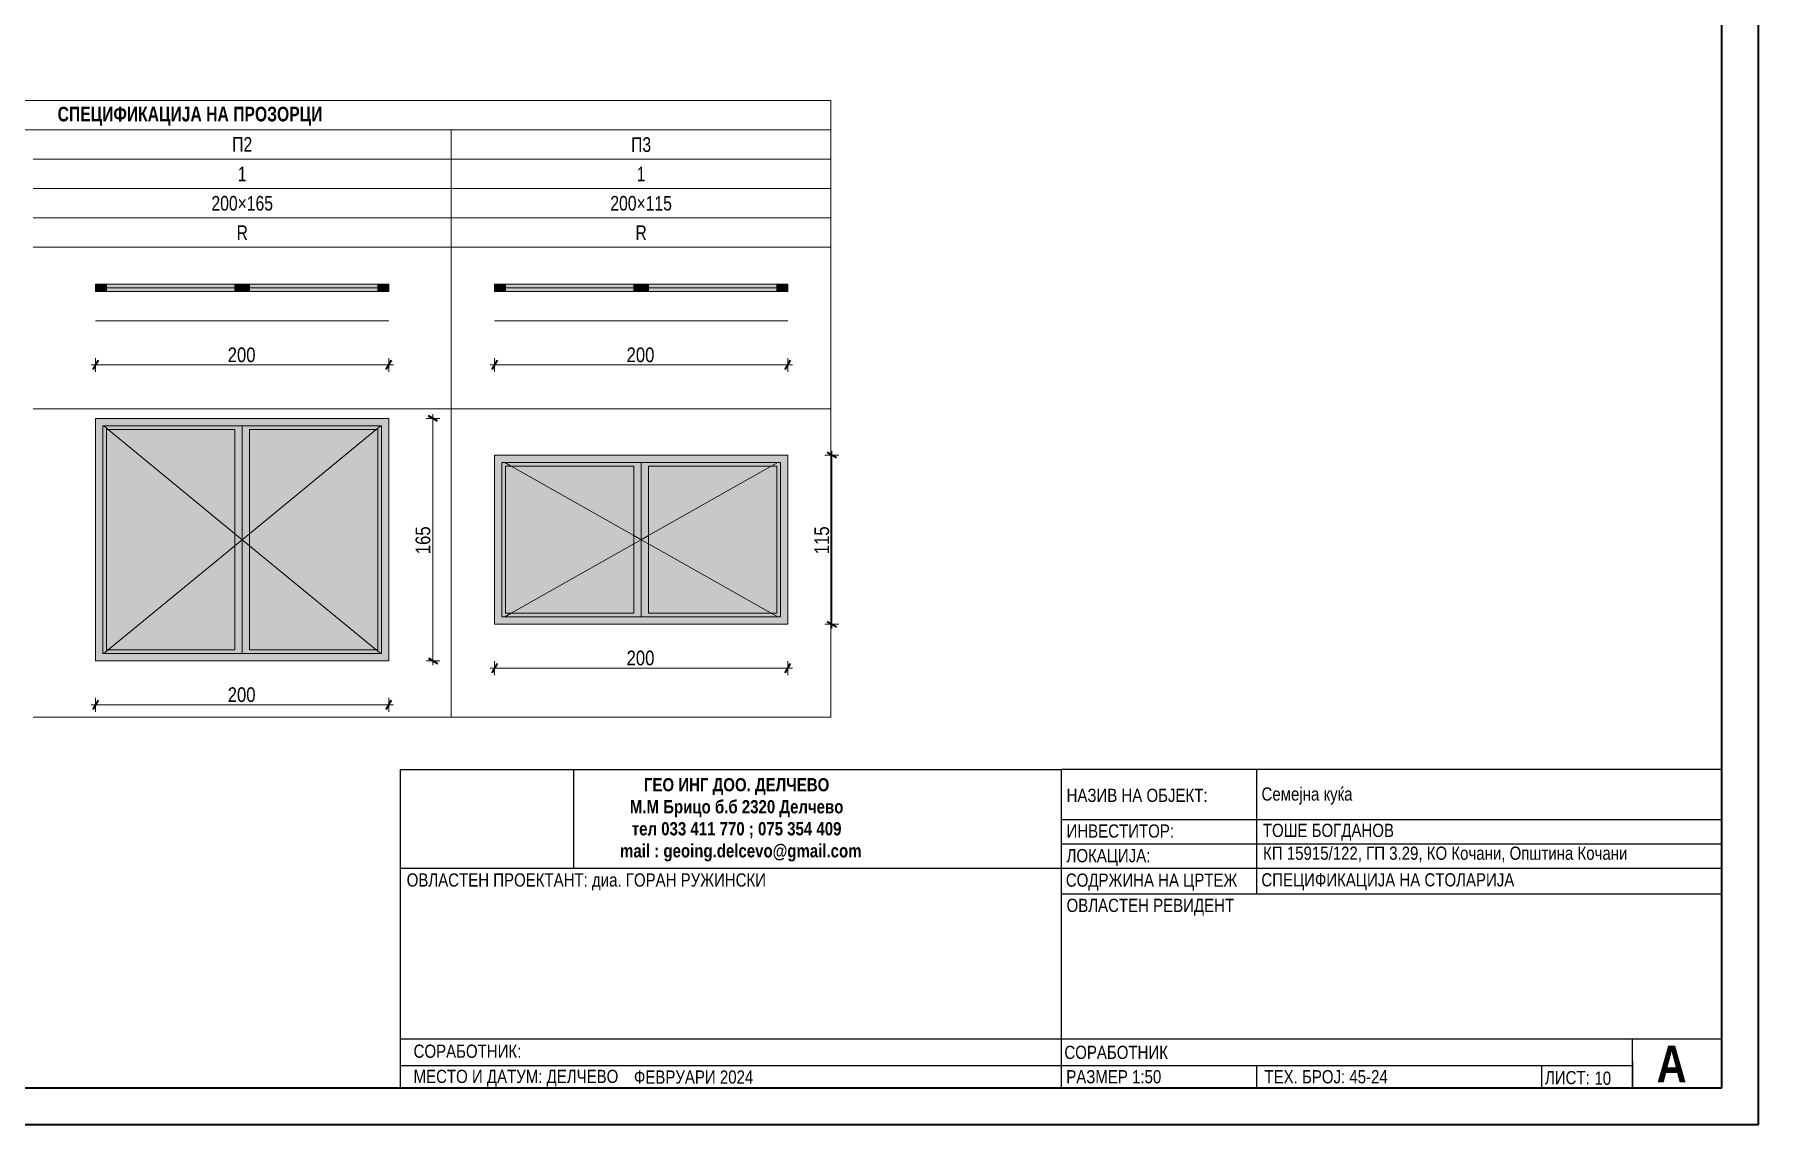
# Model space of a CAD drawing. Extents: x 1230 to 300706, y -1407 to 36108.
# Drawn here: x 265999 to 277751, y 2225 to 9650 of the extents above; entities that cross this region are included whole.
import ezdxf

# ---------------------------------------------------------------- set-up
doc = ezdxf.new("R2010")
doc.units = 0
doc.header["$LTSCALE"] = 5
doc.header["$MEASUREMENT"] = 0
for name, color, linetype, lineweight in [('1', 255, 'Continuous', 13), ('101', 253, 'Continuous', 15), ('41', 7, 'Continuous', 35), ('46', 9, 'Continuous', 35), ('6', 7, 'Continuous', 35), ('7', 7, 'Continuous', 25), ('85', 254, 'Continuous', 20), ('dimenzija', 7, 'Continuous', 13)]:
    doc.layers.add(name, color=color, linetype=linetype, lineweight=lineweight)
for name, color, linetype, lineweight, true_color in [('19', 7, 'Continuous', 0, 0xe4e4e4), ('3', 7, 'Continuous', 18, 0x7c7c7c), ('45', 7, 'Continuous', 35, 0x404040), ('61', 7, 'Continuous', 20, 0x6a6a6a)]:
    doc.layers.add(name, color=color, linetype=linetype, lineweight=lineweight, true_color=true_color)
doc.layers.add('4 _ - Фрагмент - Разрез.2D Elements', color=7, linetype='Continuous')
doc.layers.add('RGB colored ARCHICAD elements', color=7, linetype='Continuous')
doc.styles.add('GENERATED_STYLE_4', font='arial.ttf')
doc.styles.add('GENERATED_STYLE_5', font='arialbd.ttf')
doc.styles.add('GENERATED_STYLE_6', font='Cambria Math.ttf')
doc.styles.add('GENERATED_STYLE_7', font='GOTHICBI.TTF')

# ---------------------------------------------------------------- blocks, each defined once
blk = doc.blocks.new('ANTETKA')
at = {"layer": '7', "linetype": 'Continuous', "lineweight": 25}
for p, q in [((277494, 4643), (272999, 4643)), ((272999, 2475), (272999, 4643)), ((272999, 3797), (277494, 3797)), ((274328, 2627), (274328, 2475)), ((276271, 2627), (276271, 2475))]:
    blk.add_line(p, q, dxfattribs=at)
at = {"layer": '7', "linetype": 'Continuous', "lineweight": 25, "flags": 128}
for points in [[(268494, 4643), (272999, 4643)], [(268494, 2475), (268494, 4643), (272999, 4643)], [(269673, 4643), (269673, 3975)], [(274328, 4643), (274328, 3797)], [(272999, 4302), (277494, 4302)], [(272999, 4137), (277494, 4137)], [(268494, 3972), (272999, 3972)], [(272999, 3972), (277494, 3972)], [(268494, 2808), (277494, 2808)], [(276891, 2658), (276891, 2475), (276891, 2808)], [(268494, 2627), (276891, 2627)], [(268494, 2475), (277494, 2475)]]:
    blk.add_lwpolyline(points, dxfattribs=at)
at = {"layer": '4 _ - Фрагмент - Разрез.2D Elements', "linetype": 'Continuous', "lineweight": 35, "char_height": 90}
for s, insert, attachment_point, style in [('\\A1;\\pxqc;{\\fCentury Gothic|b1|i0|c204|p34;\\W0.85;ГЕО ИНГ ДОО. ДЕЛЧЕВО\\PМ.М Брицо б.б 2320 Делчево \\Pтел 033 411 770 ; 075 354 409 \\P  mail : geoing.delcevo@gmail.com}', (270785, 4301), 5, 'GENERATED_STYLE_5'), ('\\A1;\\pxql;{\\fCentury Gothic|b0|i0|c204|p34;\\W0.85;КП 15915\\fCentury Gothic|b0|i0|c0|p34;/122\\fCentury Gothic|b0|i0|c204|p34;, ГП 3.29, КО Кочани, Општина Кочани}', (274374, 4065), 4, 'GENERATED_STYLE_4'), ('\\A1;{\\W0.850000x;\\pql;\\fCentury Gothic|b0|i0|c204|p34;ОВЛАСТЕН РЕВИДЕНТ\\P\\pqc;\\fCentury Gothic|b0|i0|c204|p34;}', (273034, 3705), 4, 'GENERATED_STYLE_4')]:
    blk.add_mtext(s, dxfattribs=dict(at, insert=insert, attachment_point=attachment_point, style=style))
at = {"layer": '41', "linetype": 'Continuous', "lineweight": 35, "char_height": 90, "attachment_point": 4, "style": 'GENERATED_STYLE_4'}
for s, insert in [('\\A1;{\\W0.850000x;\\pql;\\fCentury Gothic|b0|i0|c204|p34;НАЗИВ НА ОБЈЕКТ:}', (273034, 4467)), ('\\A1;{\\W0.850000x;\\pql;\\fCentury Gothic|b0|i0|c204|p34;Семејна куќа}', (274363, 4463)), ('\\A1;{\\W0.850000x;\\pql;\\fCentury Gothic|b0|i0|c204|p34;ИНВЕСТИТОР:}', (273034, 4224)), ('\\A1;{\\W0.850000x;\\pql;\\fCentury Gothic|b0|i0|c204|p34;ТОШЕ БОГДАНОВ}', (274372, 4216)), ('\\A1;{\\W0.850000x;\\pql;\\fCentury Gothic|b0|i0|c204|p34;ЛОКАЦИЈА:}', (273034, 4044)), ('\\A1;{\\W0.850000x;\\pql;\\fCentury Gothic|b0|i0|c204|p34;ОВЛАСТЕН ПРОЕКТАНТ: диа. \\fCentury Gothic|b0|i0|c204|p34;ГОРАН РУЖИНСКИ}', (268536, 3878)), ('\\A1;{\\W0.850000x;\\pql;\\fCentury Gothic|b0|i0|c204|p34;СОДРЖИНА НА ЦРТЕЖ}', (273029, 3877)), ('\\A1;{\\W0.850000x;\\pql;\\fCentury Gothic|b0|i0|c204|p34;СОРАБОТНИК:}', (268583, 2724)), ('\\A1;{\\W0.850000x;\\pql;\\fCentury Gothic|b0|i0|c204|p34;СОРАБОТНИК}', (273019, 2716)), ('\\A1;{\\W0.850000x;\\pql;\\fCentury Gothic|b0|i0|c204|p34;МЕСТО И ДАТУМ: ДЕЛЧЕВО}', (268583, 2540)), ('\\A1;{\\W0.850000x;\\pql;\\fCentury Gothic|b0|i0|c204|p34;ФЕВРУАРИ 2024\\P\\pql;\\fCentury Gothic|b0|i0|c204|p34;}', (270085, 2548)), ('\\A1;{\\W0.850000x;\\pql;\\fCentury Gothic|b0|i0|c204|p34;РАЗМЕР 1:50}', (273032, 2550)), ('\\A1;{\\W0.850000x;\\pql;\\fCentury Gothic|b0|i0|c204|p34;ТЕХ. БРОЈ: \\fCentury Gothic|b0|i0|c204|p34;45-24}', (274383, 2550)), ('\\A1;{\\W0.850000x;\\pql;\\fCentury Gothic|b0|i0|c204|p34;ЛИСТ: }', (276295, 2544))]:
    blk.add_mtext(s, dxfattribs=dict(at, insert=insert))
at = {"layer": '46', "color": 254, "linetype": 'Continuous', "lineweight": 35, "insert": (277056, 2637), "char_height": 250, "attachment_point": 4, "style": 'GENERATED_STYLE_5'}
blk.add_mtext('\\A1;{\\W0.850000x;\\pql;\\fCentury Gothic|b1|i0|c204|p34;А}', dxfattribs=at)

msp = doc.modelspace()

# ---------------------------------------------------------------- hatches: boundary and pattern name
at = {"layer": '19', "linetype": 'Continuous', "lineweight": 0, "true_color": 0xe4e4e4}
for points in [[(266415, 7900), (266490, 7900), (266490, 7950), (266415, 7950)], [(267365, 7950), (266490, 7950), (266490, 7900), (267365, 7900)], [(267415, 7950), (267365, 7950), (267365, 7900), (267415, 7900)], [(267415, 7900), (267465, 7900), (267465, 7950), (267415, 7950)], [(268340, 7950), (267465, 7950), (267465, 7900), (268340, 7900)], [(268415, 7950), (268340, 7950), (268340, 7900), (268415, 7900)], [(269134, 7900), (269209, 7900), (269209, 7950), (269134, 7950)], [(270084, 7950), (269209, 7950), (269209, 7900), (270084, 7900)], [(270134, 7950), (270084, 7950), (270084, 7900), (270134, 7900)], [(270134, 7900), (270184, 7900), (270184, 7950), (270134, 7950)], [(271059, 7950), (270184, 7950), (270184, 7900), (271059, 7900)], [(271134, 7950), (271059, 7950), (271059, 7900), (271134, 7900)]]:
    msp.add_hatch(color=254, dxfattribs=at).paths.add_polyline_path(points)
at = {"layer": 'RGB colored ARCHICAD elements', "linetype": 'Continuous', "lineweight": 0, "true_color": 0x4e4e49}
for points in [[(266415, 6984), (266465, 6984), (268365, 6984), (268415, 6984), (268415, 7034), (266415, 7034)], [(266415, 5434), (266465, 5434), (266465, 6984), (266415, 6984)], [(267415, 6984), (266465, 6984), (266465, 6959), (266490, 6959), (267365, 6959), (267415, 6959)], [(266490, 6959), (266465, 6959), (266465, 5459), (266490, 5459)], [(267365, 6959), (267365, 5459), (267415, 5459), (267415, 6959)], [(268365, 6984), (267415, 6984), (267415, 6959), (267465, 6959), (268340, 6959), (268365, 6959)], [(267465, 5459), (267465, 6959), (267415, 6959), (267415, 5459)], [(268340, 6959), (268340, 5459), (268365, 5459), (268365, 6959)], [(268415, 6984), (268365, 6984), (268365, 5434), (268415, 5434)], [(269134, 6734), (269184, 6734), (271084, 6734), (271134, 6734), (271134, 6784), (269134, 6784)], [(269134, 5684), (269184, 5684), (269184, 6734), (269134, 6734)], [(270134, 6734), (269184, 6734), (269184, 6709), (269209, 6709), (270084, 6709), (270134, 6709)], [(269209, 6709), (269184, 6709), (269184, 5709), (269209, 5709)], [(270084, 6709), (270084, 5709), (270134, 5709), (270134, 6709)], [(271084, 6734), (270134, 6734), (270134, 6709), (270184, 6709), (271059, 6709), (271084, 6709)], [(270184, 5709), (270184, 6709), (270134, 6709), (270134, 5709)], [(271059, 6709), (271059, 5709), (271084, 5709), (271084, 6709)], [(271134, 6734), (271084, 6734), (271084, 5684), (271134, 5684)], [(271134, 5684), (271084, 5684), (269184, 5684), (269134, 5684), (269134, 5634), (271134, 5634)], [(269184, 5709), (269184, 5684), (270134, 5684), (270134, 5709), (270084, 5709), (269209, 5709)], [(270184, 5709), (270134, 5709), (270134, 5684), (271084, 5684), (271084, 5709), (271059, 5709)], [(268415, 5434), (268365, 5434), (266465, 5434), (266415, 5434), (266415, 5384), (268415, 5384)], [(266465, 5459), (266465, 5434), (267415, 5434), (267415, 5459), (267365, 5459), (266490, 5459)], [(267465, 5459), (267415, 5459), (267415, 5434), (268365, 5434), (268365, 5459), (268340, 5459)]]:
    msp.add_hatch(color=251, dxfattribs=at).paths.add_polyline_path(points)
at = {"layer": 'RGB colored ARCHICAD elements', "linetype": 'Continuous', "lineweight": 0, "true_color": 0xf0f7f3}
for points in [[(267365, 5459), (267365, 6959), (266490, 6959), (266490, 5459)], [(268340, 5459), (268340, 6959), (267465, 6959), (267465, 5459)], [(270084, 5709), (270084, 6709), (269209, 6709), (269209, 5709)], [(271059, 5709), (271059, 6709), (270184, 6709), (270184, 5709)]]:
    msp.add_hatch(color=7, dxfattribs=at).paths.add_polyline_path(points)

# ---------------------------------------------------------------- linework, layer by layer
at = {"layer": '1', "linetype": 'Continuous', "lineweight": 13, "ltscale": 0.05}
for p, q in [((262690, 9201), (271428, 9201)), ((271428, 9001), (271428, 9201)), ((262690, 9001), (271428, 9001)), ((268840, 8801), (268840, 9001)), ((271428, 8801), (271428, 9001)), ((265990, 8801), (268840, 8801)), ((268840, 8801), (271428, 8801)), ((268840, 8601), (268840, 8801)), ((271428, 8601), (271428, 8801)), ((265990, 8601), (268840, 8601)), ((268840, 8601), (271428, 8601)), ((268840, 8401), (268840, 8601)), ((271428, 8401), (271428, 8601)), ((265990, 8401), (268840, 8401)), ((268840, 8401), (271428, 8401)), ((268840, 8201), (268840, 8401)), ((271428, 8201), (271428, 8401)), ((265990, 8201), (268840, 8201)), ((268840, 8201), (271428, 8201)), ((268840, 7101), (268840, 8201)), ((271428, 7101), (271428, 8201)), ((265990, 7101), (268840, 7101)), ((268840, 7101), (271428, 7101)), ((268840, 5001), (268840, 7101)), ((271428, 5001), (271428, 7101)), ((265990, 5001), (268840, 5001)), ((268840, 5001), (271428, 5001))]:
    msp.add_line(p, q, dxfattribs=at)
at = {"layer": '101', "color": 253, "linetype": 'Continuous', "lineweight": 15}
for p, q in [((266490, 7950), (266415, 7950)), ((266415, 7950), (266415, 7900)), ((266415, 7900), (266490, 7900)), ((266490, 7900), (266490, 7950)), ((267415, 7950), (267365, 7950)), ((267365, 7950), (267365, 7900)), ((267365, 7900), (267415, 7900)), ((267465, 7950), (267415, 7950)), ((267415, 7900), (267465, 7900)), ((267465, 7900), (267465, 7950)), ((268415, 7950), (268340, 7950)), ((268340, 7950), (268340, 7900)), ((268340, 7900), (268415, 7900)), ((268415, 7900), (268415, 7950)), ((269209, 7950), (269134, 7950)), ((269134, 7950), (269134, 7900)), ((269134, 7900), (269209, 7900)), ((269209, 7900), (269209, 7950)), ((270134, 7950), (270084, 7950)), ((270084, 7950), (270084, 7900)), ((270084, 7900), (270134, 7900)), ((270184, 7950), (270134, 7950)), ((270134, 7900), (270184, 7900)), ((270184, 7900), (270184, 7950)), ((271134, 7950), (271059, 7950)), ((271059, 7950), (271059, 7900)), ((271059, 7900), (271134, 7900)), ((271134, 7900), (271134, 7950))]:
    msp.add_line(p, q, dxfattribs=at)
at = {"layer": '3', "color": 8, "linetype": 'Continuous', "lineweight": 18, "true_color": 0x7c7c7c}
for p, q in [((266471, 6984), (266501, 6959)), ((266501, 6959), (267365, 6250)), ((268329, 6959), (267465, 6250)), ((268360, 6984), (268329, 6959)), ((269204, 6734), (269248, 6709)), ((269248, 6709), (270084, 6237)), ((271021, 6709), (270184, 6237)), ((271065, 6734), (271021, 6709)), ((267365, 6250), (267415, 6209)), ((267465, 6250), (267415, 6209)), ((270084, 6237), (270134, 6209)), ((270184, 6237), (270134, 6209)), ((266501, 5459), (267365, 6168)), ((267365, 6168), (267415, 6209)), ((267465, 6168), (267415, 6209)), ((268329, 5459), (267465, 6168)), ((269248, 5709), (270084, 6181)), ((270084, 6181), (270134, 6209)), ((270184, 6181), (270134, 6209)), ((271021, 5709), (270184, 6181)), ((269204, 5684), (269248, 5709)), ((271065, 5684), (271021, 5709)), ((266471, 5434), (266501, 5459)), ((268360, 5434), (268329, 5459))]:
    msp.add_line(p, q, dxfattribs=at)
at = {"layer": '41', "color": 7, "linetype": 'Continuous', "lineweight": 35}
for p, q in [((277751, 2225), (277751, 17075)), ((277501, 2475), (277501, 16825)), ((258001, 2475), (277501, 2475)), ((256751, 2225), (277751, 2225))]:
    msp.add_line(p, q, dxfattribs=at)
at = {"layer": '45', "color": 250, "linetype": 'Continuous', "lineweight": 35, "true_color": 0x404040}
for p, q in [((266433, 7431), (266397, 7368)), ((268397, 7368), (268433, 7431)), ((269152, 7431), (269116, 7368)), ((271116, 7368), (271152, 7431)), ((268746, 7016), (268684, 7052)), ((271466, 6766), (271403, 6802)), ((271403, 5652), (271466, 5616)), ((268684, 5402), (268746, 5366)), ((269152, 5366), (269116, 5303)), ((271116, 5303), (271152, 5366)), ((266433, 5116), (266397, 5053)), ((268397, 5053), (268433, 5116))]:
    msp.add_line(p, q, dxfattribs=at)
at = {"layer": '61', "color": 251, "linetype": 'Continuous', "lineweight": 20, "true_color": 0x6a6a6a}
for p, q in [((268415, 7950), (266415, 7950)), ((267365, 7950), (266490, 7950)), ((267365, 7925), (266490, 7925)), ((266490, 7900), (267365, 7900)), ((268340, 7950), (267465, 7950)), ((268340, 7925), (267465, 7925)), ((267465, 7900), (268340, 7900)), ((271134, 7950), (269134, 7950)), ((270084, 7950), (269209, 7950)), ((270084, 7925), (269209, 7925)), ((269209, 7900), (270084, 7900)), ((271059, 7950), (270184, 7950)), ((271059, 7925), (270184, 7925)), ((270184, 7900), (271059, 7900)), ((268415, 7700), (266415, 7700)), ((271134, 7700), (269134, 7700)), ((266415, 6984), (266415, 7034)), ((266415, 7034), (268415, 7034)), ((266415, 5434), (266415, 6984)), ((266465, 6984), (266465, 5434)), ((268365, 6984), (266465, 6984)), ((266490, 6959), (266490, 5459)), ((267365, 6959), (266490, 6959)), ((267365, 5459), (267365, 6959)), ((267415, 6984), (267415, 6959)), ((267415, 6959), (267415, 5459)), ((267465, 6959), (267465, 5459)), ((268340, 6959), (267465, 6959)), ((268340, 5459), (268340, 6959)), ((268365, 5434), (268365, 6984)), ((268415, 7034), (268415, 6984)), ((268415, 6984), (268415, 5434)), ((269134, 6734), (269134, 6784)), ((269134, 6784), (271134, 6784)), ((269134, 5684), (269134, 6734)), ((269184, 6734), (269184, 5684)), ((271084, 6734), (269184, 6734)), ((269209, 6709), (269209, 5709)), ((270084, 6709), (269209, 6709)), ((270084, 5709), (270084, 6709)), ((270134, 6734), (270134, 6709)), ((270134, 6709), (270134, 5709)), ((270184, 6709), (270184, 5709)), ((271059, 6709), (270184, 6709)), ((271059, 5709), (271059, 6709)), ((271084, 5684), (271084, 6734)), ((271134, 6784), (271134, 6734)), ((271134, 6734), (271134, 5684)), ((269134, 5634), (269134, 5684)), ((269184, 5684), (271084, 5684)), ((269209, 5709), (270084, 5709)), ((270134, 5709), (270134, 5684)), ((270184, 5709), (271059, 5709)), ((271134, 5684), (271134, 5634)), ((271134, 5634), (269134, 5634)), ((266415, 5384), (266415, 5434)), ((266465, 5434), (268365, 5434)), ((266490, 5459), (267365, 5459)), ((267415, 5459), (267415, 5434)), ((267465, 5459), (268340, 5459)), ((268415, 5434), (268415, 5384)), ((268415, 5384), (266415, 5384))]:
    msp.add_line(p, q, dxfattribs=at)
at = {"layer": '85', "color": 250, "linetype": 'Continuous', "lineweight": 20, "ltscale": 0.05, "true_color": 0x404040}
for p, q in [((266415, 7353), (266415, 7446)), ((268415, 7353), (268415, 7446)), ((269134, 7353), (269134, 7446)), ((271134, 7353), (271134, 7446)), ((266385, 7400), (266415, 7400)), ((266415, 7400), (268415, 7400)), ((268415, 7400), (268446, 7400)), ((269104, 7400), (269134, 7400)), ((269134, 7400), (271134, 7400)), ((271134, 7400), (271165, 7400)), ((268715, 7034), (268715, 7065)), ((268762, 7034), (268668, 7034)), ((268715, 5384), (268715, 7034)), ((271481, 6784), (271387, 6784)), ((271434, 6784), (271434, 6815)), ((271434, 5634), (271434, 6784)), ((271481, 5634), (271387, 5634)), ((271434, 5604), (271434, 5634)), ((268762, 5384), (268668, 5384)), ((268715, 5354), (268715, 5384)), ((269104, 5334), (269134, 5334)), ((269134, 5287), (269134, 5381)), ((269134, 5334), (271134, 5334)), ((271134, 5287), (271134, 5381)), ((271134, 5334), (271165, 5334)), ((266385, 5084), (266415, 5084)), ((266415, 5037), (266415, 5131)), ((266415, 5084), (268415, 5084)), ((268415, 5037), (268415, 5131)), ((268415, 5084), (268446, 5084))]:
    msp.add_line(p, q, dxfattribs=at)

# ---------------------------------------------------------------- block references
msp.add_blockref('ANTETKA', (0, 0))
at = {"layer": 'dimenzija'}
msp.add_blockref('ANTETKA', (0, 0), dxfattribs=at)

# ---------------------------------------------------------------- texts
at = {"layer": '46', "color": 251, "linetype": 'Continuous', "lineweight": 35, "true_color": 0x4e4e4e, "char_height": 100, "attachment_point": 7, "style": 'GENERATED_STYLE_7'}
for insert in [(267316, 7417), (270035, 7417), (270035, 5352), (267316, 5102)]:
    msp.add_mtext('\\A1;{\\W0.850000x;\\pql;\\pt0;\\fCentury Gothic|b0|i0|c0|p34;200}', dxfattribs=dict(at, insert=insert))
at = {"layer": '46', "color": 251, "linetype": 'Continuous', "lineweight": 35, "true_color": 0x4e4e4e, "char_height": 100, "attachment_point": 7, "rotation": 90, "style": 'GENERATED_STYLE_7'}
for s, insert in [('\\A1;{\\W0.850000x;\\pql;\\pt0;\\fCentury Gothic|b0|i0|c0|p34;165}', (268698, 6110)), ('\\A1;{\\W0.850000x;\\pql;\\pt0;\\fCentury Gothic|b0|i0|c0|p34;115}', (271417, 6110))]:
    msp.add_mtext(s, dxfattribs=dict(at, insert=insert))
at = {"layer": '46', "color": 254, "linetype": 'Continuous', "lineweight": 35, "char_height": 90, "attachment_point": 4, "style": 'GENERATED_STYLE_4'}
for s, insert in [('\\A1;{\\fCentury Gothic|b0|i0|c204|p34;\\W0.85;СПЕЦИФИКАЦИЈА НА СТОЛАРИЈА}', (274362, 3879)), ('\\A1;\\pxql;{\\fCentury Gothic|b0|i0|c0|p34;\\W0.85;10}', (276632, 2540))]:
    msp.add_mtext(s, dxfattribs=dict(at, insert=insert))
at = {"layer": '6', "linetype": 'Continuous', "lineweight": 35, "char_height": 100, "attachment_point": 5}
for s, insert, style in [('\\A1;{\\W0.800000x;\\pqc;\\fCentury Gothic|b1|i0|c0|p34;СПЕЦИФИКАЦИЈА НА ПРОЗОРЦИ}', (267059, 9094), 'GENERATED_STYLE_6'), ('\\A1;{\\W0.800000x;\\pqc;\\fCentury Gothic|b0|i0|c0|p34;П2}', (267415, 8902), 'GENERATED_STYLE_7'), ('\\A1;{\\W0.800000x;\\pqc;\\fCentury Gothic|b0|i0|c0|p34;П3}', (270134, 8900), 'GENERATED_STYLE_7'), ('\\A1;{\\W0.800000x;\\pqc;\\fCentury Gothic|b0|i0|c0|p34;1}', (267415, 8700), 'GENERATED_STYLE_7'), ('\\A1;{\\W0.800000x;\\pqc;\\fCentury Gothic|b0|i0|c0|p34;1}', (270134, 8700), 'GENERATED_STYLE_7'), ('\\A1;{\\W0.800000x;\\pqc;\\fCentury Gothic|b0|i0|c0|p34;200×165}', (267415, 8500), 'GENERATED_STYLE_7'), ('\\A1;{\\W0.800000x;\\pqc;\\fCentury Gothic|b0|i0|c0|p34;200×115}', (270134, 8500), 'GENERATED_STYLE_7'), ('\\A1;{\\W0.800000x;\\pqc;\\fCentury Gothic|b0|i0|c0|p34;R}', (267415, 8300), 'GENERATED_STYLE_7'), ('\\A1;{\\W0.800000x;\\pqc;\\fCentury Gothic|b0|i0|c0|p34;R}', (270134, 8300), 'GENERATED_STYLE_7')]:
    msp.add_mtext(s, dxfattribs=dict(at, insert=insert, style=style))

doc.saveas('drawing.dxf')
